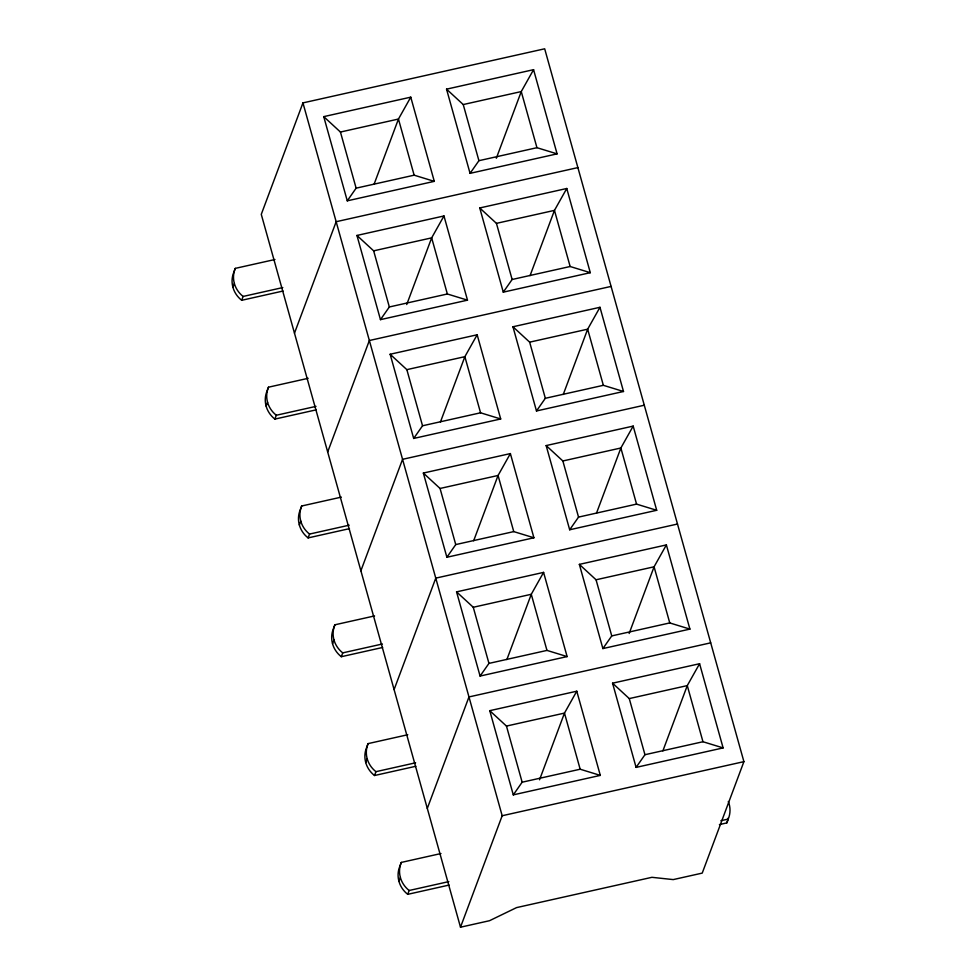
<?xml version="1.0" encoding="UTF-8"?>
<svg xmlns="http://www.w3.org/2000/svg" width="976" height="976" viewBox="0 0 976 976"><rect width="100%" height="100%" fill="white"/><g stroke="black" fill="none" stroke-linecap="round" stroke-linejoin="round"><path stroke-width="1.46" d="M274.951 259.506L235.277 268.376L233.85 272.219A25.205 23.827 20.5 0 0 241.694 300.291L283.052 291.031M232.935 287.334L234.374 283.491M302.95 102.895L261.275 214.354L460.501 927.2L489.513 920.71L516.56 907.607L651.931 877.314L673.233 879.596L702.232 873.105L743.907 761.646L544.681 48.8L302.95 102.895L502.176 815.741L460.501 927.2M241.694 300.291L243.122 296.448A25.205 23.827 20.5 0 1 235.277 268.376M308.16 378.31L268.485 387.191L267.046 391.034A25.205 23.827 20.5 0 0 274.89 419.094L316.248 409.835M266.131 406.15L267.57 402.307M294.484 333.158L336.159 221.711L577.877 167.604M274.89 419.094L276.33 415.251A25.205 23.827 20.5 0 1 268.485 387.191M374.052 184.33L398.452 119.048L410.762 97.161L323.739 116.632L347.273 200.836L434.296 181.353L410.762 97.161M341.368 497.113L301.694 505.995L300.254 509.838A25.205 23.827 20.5 0 0 308.099 537.91L349.457 528.65M299.339 524.954L300.779 521.111M327.692 451.973L369.355 340.514L611.086 286.419M308.099 537.91L309.538 534.067A25.205 23.827 20.5 0 1 301.694 505.995M406.724 304.549L431.66 237.863L443.97 215.964L356.948 235.448L380.469 319.64L467.492 300.157L443.97 215.964M496.32 158.258L521.257 91.573L533.567 69.674L446.544 89.158L470.066 173.35L557.089 153.866L533.567 69.674M374.564 615.929L334.89 624.799L333.463 628.642A25.205 23.827 20.5 0 0 341.307 656.714L382.665 647.454M332.548 643.757L333.987 639.914M360.888 570.777L402.563 459.318L644.294 405.223M341.307 656.714L342.735 652.871A25.205 23.827 20.5 0 1 334.89 624.799M440.457 421.937L464.869 356.667L477.166 334.78L390.144 354.251L413.678 438.444L500.7 418.972L477.166 334.78M530.053 275.647L554.466 210.377L566.763 188.49L479.741 207.961L503.274 292.153L590.297 272.682L566.763 188.49M407.773 734.733L368.098 743.614L366.659 747.457A25.205 23.827 20.5 0 0 374.503 775.517L415.861 766.27M365.744 762.573L367.183 758.73M394.097 689.581L435.772 578.134L677.503 524.027M374.503 775.517L375.943 771.674A25.205 23.827 20.5 0 1 368.098 743.614M473.665 540.753L498.065 475.471L510.375 453.584L423.352 473.055L446.886 557.259L533.909 537.776L510.375 453.584M563.262 394.463L587.662 329.18L599.972 307.294L512.949 326.765L536.483 410.969L623.505 391.486L599.972 307.294M440.981 853.536L401.307 862.418L399.867 866.261A25.205 23.827 20.5 0 0 407.712 894.333L449.07 885.073M398.952 881.377L400.392 877.534M427.305 808.396L468.968 696.937L710.699 642.842M407.712 894.333L409.151 890.49A25.205 23.827 20.5 0 1 401.307 862.418M506.873 659.556L531.273 594.286L543.583 572.387L456.561 591.871L480.082 676.063L567.117 656.58L543.583 572.387M596.458 513.266L620.87 447.996L633.18 426.097L546.157 445.581L569.679 529.773L656.702 510.289L633.18 426.097M539.545 779.787L564.482 713.09L576.779 691.203L489.757 710.674L513.291 794.867L600.313 775.395L576.779 691.203M629.142 633.497L654.079 566.8L666.376 544.913L579.354 564.384L602.887 648.576L689.91 629.105L666.376 544.913M662.875 750.886L687.275 685.603L699.585 663.717L612.562 683.188L636.096 767.392L723.118 747.909L699.585 663.717M719.41 824.574L726.791 822.914L728.23 819.071A25.205 23.827 20.5 0 0 728.303 801.491M347.273 200.836L356.13 188.161L414.141 175.18L434.296 181.353M470.066 173.35L478.923 160.686L536.946 147.693L557.089 153.866M380.469 319.64L389.339 306.976L447.35 293.983L467.492 300.157M503.274 292.153L512.132 279.49L570.143 266.509L590.297 272.682M413.678 438.444L422.535 425.78L480.558 412.799L500.7 418.972M536.483 410.969L545.34 398.293L603.351 385.313L623.505 391.486M446.886 557.259L455.743 544.584L513.754 531.603L533.909 537.776M569.679 529.773L578.536 517.109L636.559 504.116L656.702 510.289M480.082 676.063L488.952 663.399L546.963 650.406L567.117 656.58M602.887 648.576L611.745 635.913L669.756 622.932L689.91 629.105M513.291 794.867L522.148 782.203L580.171 769.222L600.313 775.395M636.096 767.392L644.953 754.716L702.964 741.736L723.118 747.909M323.739 116.632L340.441 132.041L398.452 119.048L414.141 175.18M446.544 89.158L463.234 104.554L521.257 91.573L536.946 147.693M356.948 235.448L373.649 250.844L431.66 237.863L447.35 293.983M479.741 207.961L496.442 223.358L554.466 210.377L570.143 266.509M243.122 296.448L282.796 287.566M390.144 354.251L406.846 369.648L464.869 356.667L480.558 412.799M512.949 326.765L529.651 342.161L587.662 329.18L603.351 385.313M276.33 415.251L316.004 406.37M423.352 473.055L440.054 488.464L498.065 475.471L513.754 531.603M546.157 445.581L562.859 460.977L620.87 447.996L636.559 504.116M309.538 534.067L349.201 525.186M456.561 591.871L473.262 607.267L531.273 594.286L546.963 650.406M579.354 564.384L596.055 579.781L654.079 566.8L669.756 622.932M342.735 652.871L382.409 643.989M489.757 710.674L506.459 726.071L564.482 713.09L580.171 769.222M612.562 683.188L629.264 698.584L687.275 685.603L702.964 741.736M375.943 771.674L415.617 762.793M502.176 815.741L743.907 761.646M409.151 890.49L448.814 881.609M720.886 820.718L728.23 819.071M463.234 104.554L478.923 160.686M496.442 223.358L512.132 279.49M529.651 342.161L545.34 398.293M562.859 460.977L578.536 517.109M596.055 579.781L611.745 635.913M629.264 698.584L644.953 754.716M340.441 132.041L356.13 188.161M373.649 250.844L389.339 306.976M406.846 369.648L422.535 425.78M440.054 488.464L455.743 544.584M473.262 607.267L488.952 663.399M506.459 726.071L522.148 782.203M728.23 818.022A25.205 23.827 20.5 0 1 726.791 822.914"/></g></svg>
